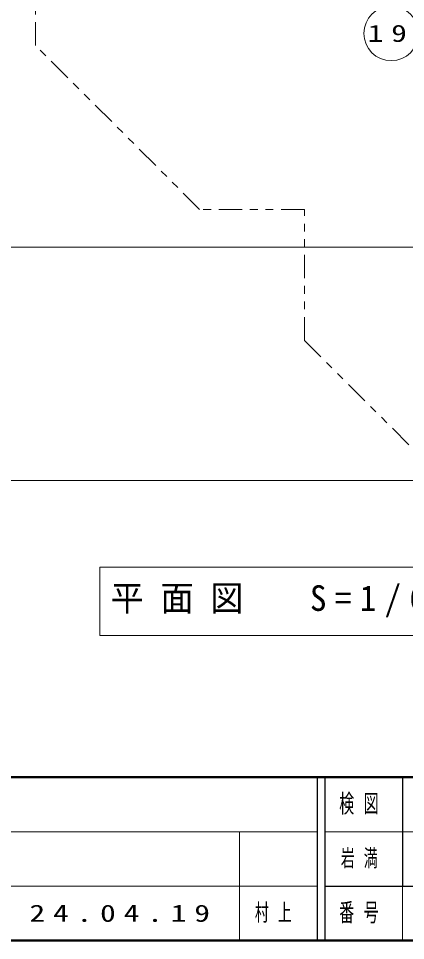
# Model space of a CAD drawing. Units: millimetres on the paper, scale 1:60. Extents: x -385 to 0, y -594 to 267.
# Drawn here: x -281.9 to -232.1, y 0 to 118.6 of the extents above; entities that cross this region are included whole.
import ezdxf

# ---------------------------------------------------------------- set-up
doc = ezdxf.new("R2010")
doc.units = ezdxf.units.MM
doc.linetypes.add('USER3', pattern=[8, 3, -1, 1, -1, 1, -1])
doc.layers.add('LY_1', color=7, linetype='Continuous', lineweight=25)
doc.styles.add('ＭＳ ゴシック', font='')
doc.styles.get('ＭＳ ゴシック').set_extended_font_data('MS Gothic')

msp = doc.modelspace()

# ---------------------------------------------------------------- linework, layer by layer
at = {"layer": 'LY_1', "linetype": 'USER3', "lineweight": 13}
for p, q in [((-279.706, 115.121), (-279.706, 127.482)), ((-258.604, 94.019), (-279.706, 115.121)), ((-245.132, 94.019), (-258.604, 94.019)), ((-245.132, 77.201), (-245.132, 94.019)), ((-245.132, 77.201), (-227.123, 59.193))]:
    msp.add_line(p, q, dxfattribs=at)
at = {"layer": 'LY_1', "lineweight": 13}
for p, q in [((-215.389, 89.193), (-362.688, 89.193)), ((-228.123, 59.193), (-362.688, 59.193)), ((-271.462, 48.048), (-271.462, 39.248)), ((-223.662, 48.048), (-271.462, 48.048)), ((-271.462, 39.248), (-223.662, 39.248)), ((-385, 14), (-243.5, 14)), ((-253.5, 14), (-253.5, 0)), ((-242.5, 14), (-187.5, 14)), ((-385, 7), (-243.5, 7)), ((-232.5, 7), (-232.5, 0))]:
    msp.add_line(p, q, dxfattribs=at)
at = {"layer": 'LY_1', "lineweight": 50}
for p, q in [((-385, 21), (0, 21)), ((-385, 0), (0, 0))]:
    msp.add_line(p, q, dxfattribs=at)
at = {"layer": 'LY_1'}
for p, q in [((-243.5, 21), (-243.5, 0)), ((-242.5, 21), (-242.5, 0)), ((-232.5, 21), (-232.5, 7)), ((-242.5, 7), (0, 7))]:
    msp.add_line(p, q, dxfattribs=at)
at = {"layer": 'LY_1', "lineweight": 13}
msp.add_circle((-233.965, 116.68), 3.5, dxfattribs=at)

# ---------------------------------------------------------------- texts
at = {"layer": 'LY_1', "style": 'ＭＳ ゴシック'}
for s, insert, char_height, attachment_point in [('\\T1.5;\\W1.35;19', (-233.965, 116.68), 2.199, 5), ('\\T1.5;\\W0.95;平面図\u3000S=1/60', (-270.062, 43.648), 3.299, 4), ('\\T1.64;\\W0.6;検図', (-237.5, 17.5), 2.346, 5), ('\\T1.64;\\W0.6;岩満', (-237.5, 10.5), 2.199, 5), ('\\T1.64;\\W0.6;村上', (-251.5, 3.5), 2.199, 4), ('\\T1.64;\\W0.6;番号', (-237.5, 3.5), 2.346, 5), ('\\T1.5;\\W1.35;24.04.19', (-280.5, 3.5), 2.199, 4)]:
    msp.add_mtext(s, dxfattribs=dict(at, insert=insert, char_height=char_height, attachment_point=attachment_point))

doc.saveas('drawing.dxf')
